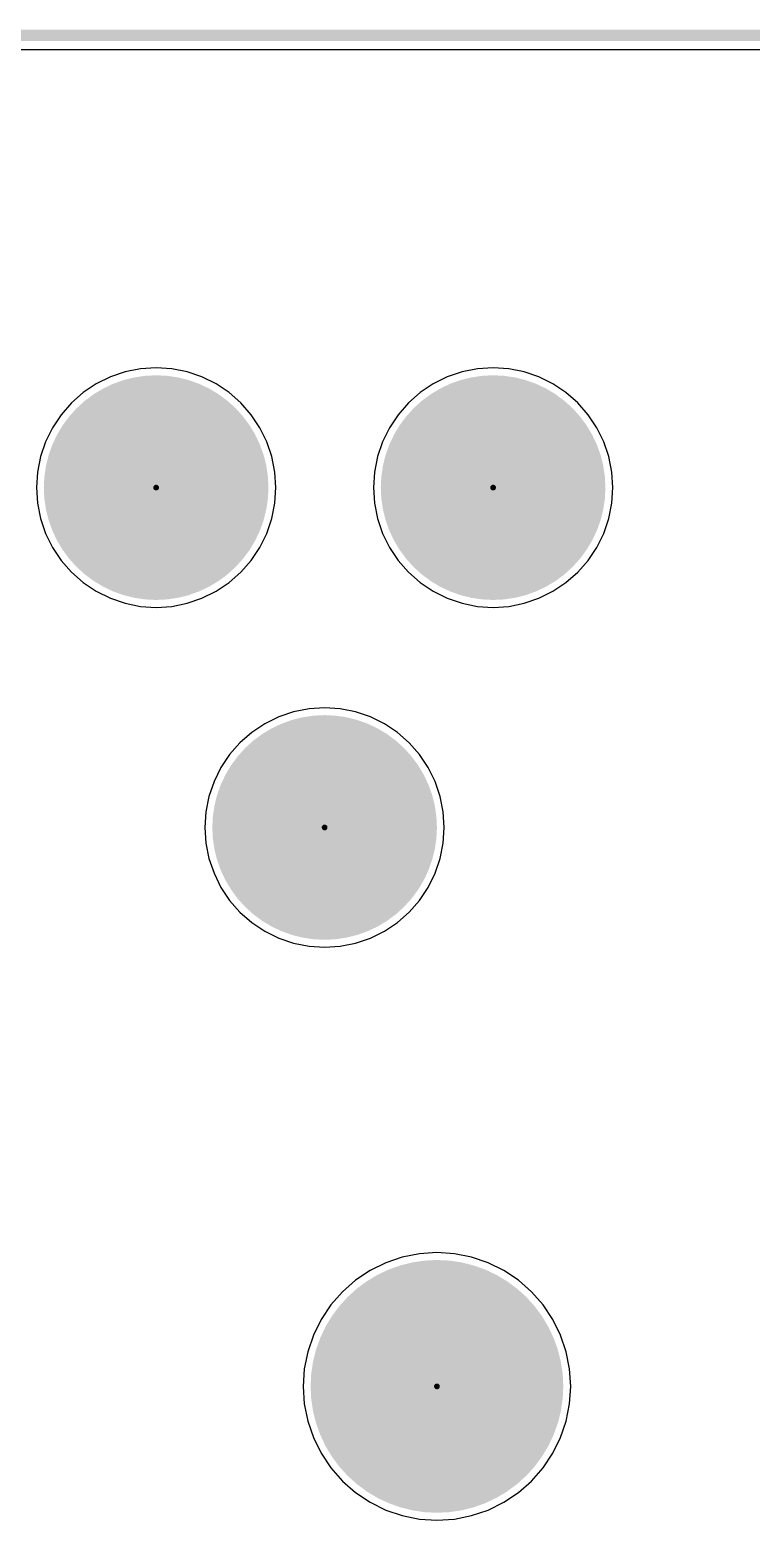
# Model space of a CAD drawing. Header units: millimetres. Extents: x 27 to 265, y 27 to 156.
# Drawn here: x 85 to 110.7, y 103.1 to 156.2 of the extents above; entities that cross this region are included whole.
import ezdxf

# ---------------------------------------------------------------- set-up
doc = ezdxf.new("R2010")
doc.units = ezdxf.units.MM
for name, color, linetype in [('BottomSolder', 6, 'Continuous'), ('KeepOutLayer', 6, 'Continuous'), ('PadHoleLayer', 156, 'Continuous'), ('TopLayer', 1, 'Continuous'), ('TopSolder', 216, 'Continuous')]:
    doc.layers.add(name, color=color, linetype=linetype)

msp = doc.modelspace()

# ---------------------------------------------------------------- linework, layer by layer
at = {"layer": 'BottomSolder', "const_width": 0.102}
for points in [[(89.449, 139.9, 1), (89.551, 139.9, 1)], [(101.449, 139.9, 1), (101.551, 139.9, 1)], [(95.449, 127.8, 1), (95.551, 127.8, 1)], [(99.449, 107.9, 1), (99.551, 107.9, 1)]]:
    msp.add_lwpolyline(points, format="xyb", close=True, dxfattribs=at)
at = {"layer": 'KeepOutLayer', "const_width": 0.4}
msp.add_lwpolyline([(27.5, 156), (199.7, 156)], dxfattribs=at)
at = {"layer": 'PadHoleLayer'}
for points, const_width in [([(87.5, 139.9, 1), (91.5, 139.9, 1)], 4), ([(99.5, 139.9, 1), (103.5, 139.9, 1)], 4), ([(93.5, 127.8, 1), (97.5, 127.8, 1)], 4), ([(97.25, 107.9, 1), (101.75, 107.9, 1)], 4.5)]:
    msp.add_lwpolyline(points, format="xyb", close=True, dxfattribs=dict(at, const_width=const_width))
at = {"layer": 'TopLayer'}
for p, q in [((28, 155.5), (199.237, 155.5)), ((87.869, 143.839), (87.368, 143.592)), ((88.397, 144.018), (87.869, 143.839)), ((88.944, 144.127), (88.397, 144.018)), ((89.5, 144.163), (88.944, 144.127)), ((90.056, 144.127), (89.5, 144.163)), ((90.603, 144.018), (90.056, 144.127)), ((91.131, 143.839), (90.603, 144.018)), ((91.632, 143.592), (91.131, 143.839)), ((99.869, 143.839), (99.368, 143.592)), ((100.397, 144.018), (99.869, 143.839)), ((100.944, 144.127), (100.397, 144.018)), ((101.5, 144.163), (100.944, 144.127)), ((102.056, 144.127), (101.5, 144.163)), ((102.603, 144.018), (102.056, 144.127)), ((103.131, 143.839), (102.603, 144.018)), ((103.632, 143.592), (103.131, 143.839)), ((86.905, 143.282), (86.486, 142.914)), ((87.368, 143.592), (86.905, 143.282)), ((92.095, 143.282), (91.632, 143.592)), ((92.514, 142.914), (92.095, 143.282)), ((98.905, 143.282), (98.486, 142.914)), ((99.368, 143.592), (98.905, 143.282)), ((104.095, 143.282), (103.632, 143.592)), ((104.514, 142.914), (104.095, 143.282)), ((86.486, 142.914), (86.118, 142.495)), ((92.882, 142.495), (92.514, 142.914)), ((98.486, 142.914), (98.118, 142.495)), ((104.882, 142.495), (104.514, 142.914)), ((86.118, 142.495), (85.808, 142.032)), ((93.192, 142.032), (92.882, 142.495)), ((98.118, 142.495), (97.808, 142.032)), ((105.192, 142.032), (104.882, 142.495)), ((85.808, 142.032), (85.561, 141.531)), ((93.439, 141.531), (93.192, 142.032)), ((97.808, 142.032), (97.561, 141.531)), ((105.439, 141.531), (105.192, 142.032)), ((85.561, 141.531), (85.382, 141.003)), ((93.618, 141.003), (93.439, 141.531)), ((97.561, 141.531), (97.382, 141.003)), ((105.618, 141.003), (105.439, 141.531)), ((85.382, 141.003), (85.273, 140.456)), ((93.727, 140.456), (93.618, 141.003)), ((97.382, 141.003), (97.273, 140.456)), ((105.727, 140.456), (105.618, 141.003)), ((85.273, 140.456), (85.237, 139.9)), ((93.763, 139.9), (93.727, 140.456)), ((97.273, 140.456), (97.237, 139.9)), ((105.763, 139.9), (105.727, 140.456)), ((85.237, 139.9), (85.273, 139.344)), ((93.727, 139.344), (93.763, 139.9)), ((97.237, 139.9), (97.273, 139.344)), ((105.727, 139.344), (105.763, 139.9)), ((85.273, 139.344), (85.382, 138.797)), ((93.618, 138.797), (93.727, 139.344)), ((97.273, 139.344), (97.382, 138.797)), ((105.618, 138.797), (105.727, 139.344)), ((85.382, 138.797), (85.561, 138.269)), ((93.439, 138.269), (93.618, 138.797)), ((97.382, 138.797), (97.561, 138.269)), ((105.439, 138.269), (105.618, 138.797)), ((85.561, 138.269), (85.808, 137.768)), ((93.192, 137.768), (93.439, 138.269)), ((97.561, 138.269), (97.808, 137.768)), ((105.192, 137.768), (105.439, 138.269)), ((85.808, 137.768), (86.118, 137.305)), ((92.882, 137.305), (93.192, 137.768)), ((97.808, 137.768), (98.118, 137.305)), ((104.882, 137.305), (105.192, 137.768)), ((86.118, 137.305), (86.486, 136.886)), ((92.514, 136.886), (92.882, 137.305)), ((98.118, 137.305), (98.486, 136.886)), ((104.514, 136.886), (104.882, 137.305)), ((86.486, 136.886), (86.905, 136.518)), ((86.905, 136.518), (87.368, 136.208)), ((91.632, 136.208), (92.095, 136.518)), ((92.095, 136.518), (92.514, 136.886)), ((98.486, 136.886), (98.905, 136.518)), ((98.905, 136.518), (99.368, 136.208)), ((103.632, 136.208), (104.095, 136.518)), ((104.095, 136.518), (104.514, 136.886)), ((87.368, 136.208), (87.869, 135.961)), ((87.869, 135.961), (88.397, 135.782)), ((90.603, 135.782), (91.131, 135.961)), ((91.131, 135.961), (91.632, 136.208)), ((99.368, 136.208), (99.869, 135.961)), ((99.869, 135.961), (100.397, 135.782)), ((102.603, 135.782), (103.131, 135.961)), ((103.131, 135.961), (103.632, 136.208)), ((88.397, 135.782), (88.944, 135.673)), ((88.944, 135.673), (89.5, 135.637)), ((89.5, 135.637), (90.056, 135.673)), ((90.056, 135.673), (90.603, 135.782)), ((100.397, 135.782), (100.944, 135.673)), ((100.944, 135.673), (101.5, 135.637)), ((101.5, 135.637), (102.056, 135.673)), ((102.056, 135.673), (102.603, 135.782)), ((93.869, 131.739), (93.368, 131.492)), ((94.397, 131.918), (93.869, 131.739)), ((94.944, 132.027), (94.397, 131.918)), ((95.5, 132.063), (94.944, 132.027)), ((96.056, 132.027), (95.5, 132.063)), ((96.603, 131.918), (96.056, 132.027)), ((97.131, 131.739), (96.603, 131.918)), ((97.632, 131.492), (97.131, 131.739)), ((92.905, 131.182), (92.486, 130.814)), ((93.368, 131.492), (92.905, 131.182)), ((98.095, 131.182), (97.632, 131.492)), ((98.514, 130.814), (98.095, 131.182)), ((92.486, 130.814), (92.118, 130.395)), ((98.882, 130.395), (98.514, 130.814)), ((92.118, 130.395), (91.808, 129.932)), ((99.192, 129.932), (98.882, 130.395)), ((91.808, 129.932), (91.561, 129.431)), ((99.439, 129.431), (99.192, 129.932)), ((91.561, 129.431), (91.382, 128.903)), ((99.618, 128.903), (99.439, 129.431)), ((91.382, 128.903), (91.273, 128.356)), ((99.727, 128.356), (99.618, 128.903)), ((91.273, 128.356), (91.237, 127.8)), ((99.763, 127.8), (99.727, 128.356)), ((91.237, 127.8), (91.273, 127.244)), ((99.727, 127.244), (99.763, 127.8)), ((91.273, 127.244), (91.382, 126.697)), ((99.618, 126.697), (99.727, 127.244)), ((91.382, 126.697), (91.561, 126.169)), ((99.439, 126.169), (99.618, 126.697)), ((91.561, 126.169), (91.808, 125.668)), ((99.192, 125.668), (99.439, 126.169)), ((91.808, 125.668), (92.118, 125.205)), ((98.882, 125.205), (99.192, 125.668)), ((92.118, 125.205), (92.486, 124.786)), ((92.486, 124.786), (92.905, 124.418)), ((98.095, 124.418), (98.514, 124.786)), ((98.514, 124.786), (98.882, 125.205)), ((92.905, 124.418), (93.368, 124.108)), ((97.632, 124.108), (98.095, 124.418)), ((93.368, 124.108), (93.869, 123.861)), ((93.869, 123.861), (94.397, 123.682)), ((94.397, 123.682), (94.944, 123.573)), ((96.056, 123.573), (96.603, 123.682)), ((96.603, 123.682), (97.131, 123.861)), ((97.131, 123.861), (97.632, 124.108)), ((94.944, 123.573), (95.5, 123.537)), ((95.5, 123.537), (96.056, 123.573)), ((98.267, 112.502), (97.677, 112.302)), ((98.878, 112.623), (98.267, 112.502)), ((99.5, 112.664), (98.878, 112.623)), ((100.122, 112.623), (99.5, 112.664)), ((100.733, 112.502), (100.122, 112.623)), ((101.323, 112.302), (100.733, 112.502)), ((97.118, 112.026), (96.6, 111.68)), ((97.677, 112.302), (97.118, 112.026)), ((101.882, 112.026), (101.323, 112.302)), ((102.4, 111.68), (101.882, 112.026)), ((96.6, 111.68), (96.131, 111.269)), ((102.869, 111.269), (102.4, 111.68)), ((96.131, 111.269), (95.72, 110.8)), ((103.28, 110.8), (102.869, 111.269)), ((95.72, 110.8), (95.374, 110.282)), ((103.626, 110.282), (103.28, 110.8)), ((95.374, 110.282), (95.098, 109.723)), ((103.902, 109.723), (103.626, 110.282)), ((95.098, 109.723), (94.898, 109.133)), ((104.102, 109.133), (103.902, 109.723)), ((94.898, 109.133), (94.777, 108.522)), ((104.223, 108.522), (104.102, 109.133)), ((94.777, 108.522), (94.736, 107.9)), ((104.264, 107.9), (104.223, 108.522)), ((94.736, 107.9), (94.777, 107.278)), ((104.223, 107.278), (104.264, 107.9)), ((94.777, 107.278), (94.898, 106.667)), ((104.102, 106.667), (104.223, 107.278)), ((94.898, 106.667), (95.098, 106.077)), ((103.902, 106.077), (104.102, 106.667)), ((95.098, 106.077), (95.374, 105.518)), ((103.626, 105.518), (103.902, 106.077)), ((95.374, 105.518), (95.72, 105)), ((103.28, 105), (103.626, 105.518)), ((95.72, 105), (96.131, 104.531)), ((102.869, 104.531), (103.28, 105)), ((96.131, 104.531), (96.6, 104.12)), ((96.6, 104.12), (97.118, 103.774)), ((101.882, 103.774), (102.4, 104.12)), ((102.4, 104.12), (102.869, 104.531)), ((97.118, 103.774), (97.677, 103.498)), ((97.677, 103.498), (98.267, 103.298)), ((100.733, 103.298), (101.323, 103.498)), ((101.323, 103.498), (101.882, 103.774)), ((98.267, 103.298), (98.878, 103.177)), ((98.878, 103.177), (99.5, 103.136)), ((99.5, 103.136), (100.122, 103.177)), ((100.122, 103.177), (100.733, 103.298))]:
    msp.add_line(p, q, dxfattribs=at)
at = {"layer": 'TopSolder', "const_width": 0.102}
for points in [[(89.449, 139.9, 1), (89.551, 139.9, 1)], [(101.449, 139.9, 1), (101.551, 139.9, 1)], [(95.449, 127.8, 1), (95.551, 127.8, 1)], [(99.449, 107.9, 1), (99.551, 107.9, 1)]]:
    msp.add_lwpolyline(points, format="xyb", close=True, dxfattribs=at)

doc.saveas('drawing.dxf')
